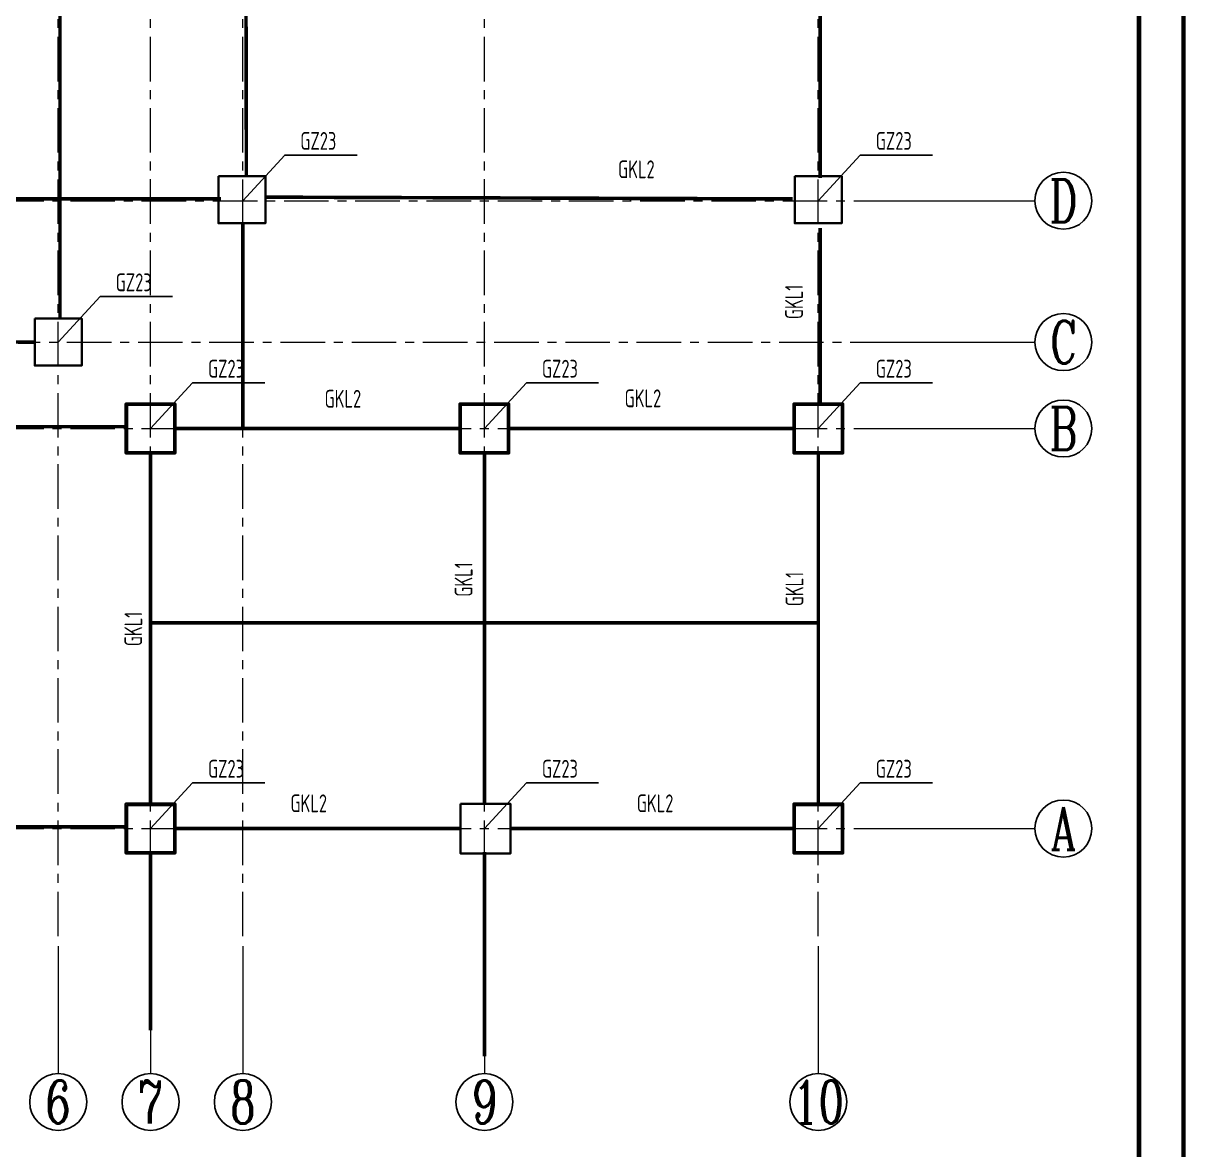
# Model space of a CAD drawing. Extents: x 31132 to 885236, y 345273 to 1212165.
# Drawn here: x 201444 to 217766, y 405192 to 421005 of the extents above; entities that cross this region are included whole.
import ezdxf
from ezdxf.enums import TextEntityAlignment as Align

# ---------------------------------------------------------------- set-up
doc = ezdxf.new("R2010")
doc.units = 0
doc.header["$LTSCALE"] = 1000
doc.linetypes.add('CENTER', pattern=[2, 1.25, -0.25, 0.25, -0.25])
doc.layers.get('0').update_dxf_attribs({"linetype": 'CONTINUOUS'})
for name, color, linetype in [('AXIS', 253, 'CENTER'), ('AXIS_NUM', 7, 'CONTINUOUS'), ('TK', 4, 'CONTINUOUS'), ('实线', 7, 'CONTINUOUS'), ('文字', 7, 'CONTINUOUS'), ('详图', 9, 'CONTINUOUS'), ('钢柱', 2, 'CONTINUOUS')]:
    doc.layers.add(name, color=color, linetype=linetype)
doc.layers.add('砼柱', color=2, linetype='CONTINUOUS', lineweight=35)
doc.styles.add('TSSD_Axis', font='complex.shx', dxfattribs={"width": 0.7, "bigfont": 'hztxt.shx'})
doc.styles.add('样式 1', font='yjkeng.shx', dxfattribs={"width": 0.7, "height": 250, "bigfont": 'yjkchn.shx'})

# ---------------------------------------------------------------- blocks, each defined once
blk = doc.blocks.new('ts_axno')
at = {"color": 0, "linetype": 'ByBlock', "lineweight": -2}
blk.add_circle((0, 0), 0.5, dxfattribs=at)
at = {"color": 0, "linetype": 'ByBlock', "lineweight": -2, "style": 'TSSD_Axis', "width": 0.7}
blk.add_attdef('A', text='', height=0.6, dxfattribs=at).set_placement((0, 0), align=Align.MIDDLE_CENTER)

msp = doc.modelspace()

# ---------------------------------------------------------------- linework, layer by layer
at = {"layer": 'AXIS', "color": 5, "lineweight": 9, "ltscale": 0.5}
for p, q in [((201934.88, 408189.22), (201934.88, 440800.94)), ((203230.9, 408189.23), (203230.9, 440800.95)), ((204526.92, 408189.22), (204526.92, 440800.94)), ((207918.63, 408189.23), (207918.63, 440800.95)), ((212606.36, 408189.22), (212606.36, 440800.94)), ((184106.37, 418514.06), (214106.37, 418514.06)), ((184056.37, 416528.91), (214056.37, 416528.91)), ((184106.37, 415316.63), (214106.37, 415316.63)), ((184106.36, 409700.94), (214106.36, 409700.94))]:
    msp.add_line(p, q, dxfattribs=at)
at = {"layer": 'AXIS_NUM', "lineweight": 13}
for p, q in [((213248.03, 418514.06), (215648.03, 418514.06)), ((213248.02, 416528.91), (215648.02, 416528.91)), ((213248.02, 415316.63), (215648.02, 415316.63)), ((213248.02, 409700.94), (215648.02, 409700.94)), ((201935.18, 408049.28), (201935.18, 406262.56)), ((203231.2, 408049.28), (203231.2, 406262.56)), ((204527.22, 408049.28), (204527.22, 406262.56)), ((207918.93, 408049.28), (207918.93, 406262.56)), ((212606.66, 408049.28), (212606.66, 406262.56))]:
    msp.add_line(p, q, dxfattribs=at)
at = {"layer": 'TK', "const_width": 62.5}
for points in [[(180609.39, 448006.83), (217734.39, 448006.83), (217734.39, 395506.83), (180609.39, 395506.83)], [(181234.39, 444881.83), (217109.39, 444881.83), (217109.39, 396131.83), (181234.39, 396131.83)]]:
    msp.add_lwpolyline(points, close=True, dxfattribs=at)
at = {"layer": '实线', "color": 3, "linetype": 'Continuous', "lineweight": -3, "const_width": 50}
for points in [[(201959.88, 416858.91), (201959.88, 432142.98)], [(204576.92, 418857.24), (204551.92, 430171)], [(212631.36, 418830.94), (212631.36, 430104.7)], [(194015.82, 418539.07), (201959.88, 418539.06)], [(201959.88, 418539.06), (204221.92, 418539.06)], [(204845.27, 418564.07), (212244.72, 418539.06)], [(204526.92, 415342.87), (204526.92, 418197.19)], [(212631.36, 415646.63), (212631.36, 418130.94)], [(196607.85, 416553.91), (201604.88, 416528.91)], [(195311.83, 415341.63), (202880.9, 415341.63)], [(203580.9, 415316.63), (207568.64, 415316.63)], [(208268.63, 415316.63), (212256.36, 415316.63)], [(203230.9, 410030.94), (203230.9, 414966.63)], [(207918.63, 410030.94), (207918.63, 414966.63)], [(212606.37, 410030.94), (212606.37, 414966.63)], [(203230.9, 412588.88), (207918.63, 412588.88)], [(207918.63, 412588.88), (212606.37, 412588.88)], [(195331.83, 409725.95), (202900.9, 409725.95)], [(203580.9, 409700.94), (207568.63, 409700.94)], [(208284.45, 409700.94), (212272.18, 409700.94)], [(203230.9, 406866.63), (203230.9, 409350.94)], [(207918.63, 406503.51), (207918.63, 409370.94)]]:
    msp.add_lwpolyline(points, dxfattribs=at)
at = {"layer": '砼柱', "lineweight": 35}
for points in [[(203580.9, 415666.63), (202880.9, 415666.63), (202880.9, 414966.63), (203580.9, 414966.63)], [(208268.63, 415666.62), (207568.63, 415666.62), (207568.63, 414966.62), (208268.63, 414966.62)], [(212956.37, 415666.63), (212256.37, 415666.63), (212256.37, 414966.63), (212956.37, 414966.63)], [(203580.9, 410050.95), (202880.9, 410050.95), (202880.9, 409350.95), (203580.9, 409350.95)], [(212956.36, 410050.94), (212256.36, 410050.94), (212256.36, 409350.94), (212956.36, 409350.94)]]:
    msp.add_lwpolyline(points, close=True, dxfattribs=at)
at = {"layer": '详图'}
for points in [[(204526.92, 418514.06), (205116.2, 419153.73), (206131.01, 419153.73)], [(212606.36, 418514.06), (213195.64, 419153.73), (214210.45, 419153.73)], [(201934.88, 416528.91), (202524.16, 417168.58), (203538.97, 417168.58)], [(203230.9, 415316.63), (203820.18, 415956.3), (204834.99, 415956.3)], [(207918.63, 415316.63), (208507.91, 415956.3), (209522.72, 415956.3)], [(212606.36, 415316.63), (213195.64, 415956.3), (214210.45, 415956.3)], [(203230.9, 409700.94), (203820.18, 410340.61), (204834.99, 410340.61)], [(207918.63, 409700.94), (208507.91, 410340.61), (209522.72, 410340.61)], [(212606.36, 409700.94), (213195.64, 410340.61), (214210.45, 410340.61)]]:
    msp.add_lwpolyline(points, dxfattribs=at)
at = {"layer": '钢柱', "lineweight": 35}
for points in [[(204185.18, 418857.19), (204845.18, 418857.19), (204845.18, 418197.19), (204185.18, 418197.19)], [(212276.37, 418857.19), (212936.37, 418857.19), (212936.37, 418197.19), (212276.37, 418197.19)], [(201604.88, 416858.91), (202264.88, 416858.91), (202264.88, 416198.91), (201604.88, 416198.91)], [(202880.9, 415666.63), (203580.9, 415666.63), (203580.9, 414966.63), (202880.9, 414966.63)], [(202900.9, 415646.63), (203560.9, 415646.63), (203560.9, 414986.63), (202900.9, 414986.63)], [(207568.63, 415666.62), (208268.63, 415666.62), (208268.63, 414966.62), (207568.63, 414966.62)], [(207588.63, 415646.62), (208248.63, 415646.62), (208248.63, 414986.62), (207588.63, 414986.62)], [(212256.37, 415666.63), (212956.37, 415666.63), (212956.37, 414966.63), (212256.37, 414966.63)], [(212276.37, 415646.63), (212936.37, 415646.63), (212936.37, 414986.63), (212276.37, 414986.63)], [(202880.9, 410050.95), (203580.9, 410050.95), (203580.9, 409350.95), (202880.9, 409350.95)], [(202900.9, 410030.95), (203560.9, 410030.95), (203560.9, 409370.95), (202900.9, 409370.95)], [(207584.45, 410048.45), (208284.45, 410048.45), (208284.45, 409348.45), (207584.45, 409348.45)], [(212256.36, 410050.94), (212956.36, 410050.94), (212956.36, 409350.94), (212256.36, 409350.94)], [(212276.36, 410030.94), (212936.36, 410030.94), (212936.36, 409370.94), (212276.36, 409370.94)]]:
    msp.add_lwpolyline(points, close=True, dxfattribs=at)

# ---------------------------------------------------------------- block references
at = {"layer": 'AXIS_NUM'}
ref = msp.add_blockref('ts_axno', (216048.03, 418514.06), dxfattribs=dict(at, xscale=-800, yscale=800, zscale=800))
ref.add_attrib('A', 'D', dxfattribs={"height": 600, "style": 'TSSD_Axis', "width": 0.7}).set_placement((216048.03, 418514.06), align=Align.MIDDLE_CENTER)
ref = msp.add_blockref('ts_axno', (216048.02, 416528.91), dxfattribs=dict(at, xscale=-800, yscale=800, zscale=800))
ref.add_attrib('A', 'C', dxfattribs={"height": 600, "style": 'TSSD_Axis', "width": 0.7}).set_placement((216048.02, 416528.91), align=Align.MIDDLE_CENTER)
ref = msp.add_blockref('ts_axno', (216048.02, 415316.63), dxfattribs=dict(at, xscale=-800, yscale=800, zscale=800))
ref.add_attrib('A', 'B', dxfattribs={"height": 600, "style": 'TSSD_Axis', "width": 0.7}).set_placement((216048.02, 415316.63), align=Align.MIDDLE_CENTER)
ref = msp.add_blockref('ts_axno', (216048.02, 409700.94), dxfattribs=dict(at, xscale=-800, yscale=800, zscale=800))
ref.add_attrib('A', 'A', dxfattribs={"height": 600, "style": 'TSSD_Axis', "width": 0.7}).set_placement((216048.02, 409700.94), align=Align.MIDDLE_CENTER)
ref = msp.add_blockref('ts_axno', (201935.18, 405862.56), dxfattribs=dict(at, xscale=800, yscale=800, zscale=800))
ref.add_attrib('1', '6', dxfattribs={"height": 600, "style": 'TSSD_Axis', "width": 0.7}).set_placement((201935.18, 405862.56), align=Align.MIDDLE_CENTER)
ref = msp.add_blockref('ts_axno', (203231.2, 405862.56), dxfattribs=dict(at, xscale=800, yscale=800, zscale=800))
ref.add_attrib('1', '7', dxfattribs={"height": 600, "style": 'TSSD_Axis', "width": 0.7}).set_placement((203231.2, 405862.56), align=Align.MIDDLE_CENTER)
ref = msp.add_blockref('ts_axno', (204527.22, 405862.56), dxfattribs=dict(at, xscale=800, yscale=800, zscale=800))
ref.add_attrib('1', '8', dxfattribs={"height": 600, "style": 'TSSD_Axis', "width": 0.7}).set_placement((204527.22, 405862.56), align=Align.MIDDLE_CENTER)
ref = msp.add_blockref('ts_axno', (207918.93, 405862.56), dxfattribs=dict(at, xscale=800, yscale=800, zscale=800))
ref.add_attrib('1', '9', dxfattribs={"height": 600, "style": 'TSSD_Axis', "width": 0.7}).set_placement((207918.93, 405862.56), align=Align.MIDDLE_CENTER)
ref = msp.add_blockref('ts_axno', (212606.66, 405862.56), dxfattribs=dict(at, xscale=800, yscale=800, zscale=800))
ref.add_attrib('1', '10', dxfattribs={"height": 600, "style": 'TSSD_Axis', "width": 0.7}).set_placement((212606.66, 405862.56), align=Align.MIDDLE_CENTER)

# ---------------------------------------------------------------- texts
at = {"layer": '文字', "style": '样式 1', "width": 0.7}
for s, p in [('GZ23', (205586.88, 419228.44)), ('GZ23', (213666.32, 419228.44)), ('GKL2', (210052.49, 418829.94)), ('GZ23', (202994.84, 417243.29)), ('GZ23', (204290.86, 416031)), ('GZ23', (208978.59, 416031)), ('GZ23', (213666.32, 416031)), ('GKL2', (205931.49, 415609.31)), ('GKL2', (210144.03, 415615.11)), ('GZ23', (204290.86, 410415.32)), ('GZ23', (208978.59, 410415.32)), ('GZ23', (213666.32, 410415.32)), ('GKL2', (205452.39, 409930.24)), ('GKL2', (210315.22, 409930.24))]:
    msp.add_text(s, height=250, dxfattribs=at).set_placement(p, align=Align.CENTER)
for p in [(212390.86, 417093.5), (207751.96, 413196.24), (212397.3, 413062.51), (203114.38, 412502.14)]:
    msp.add_text('GKL1', height=250, rotation=90, dxfattribs=at).set_placement(p, align=Align.CENTER)

doc.saveas('drawing.dxf')
